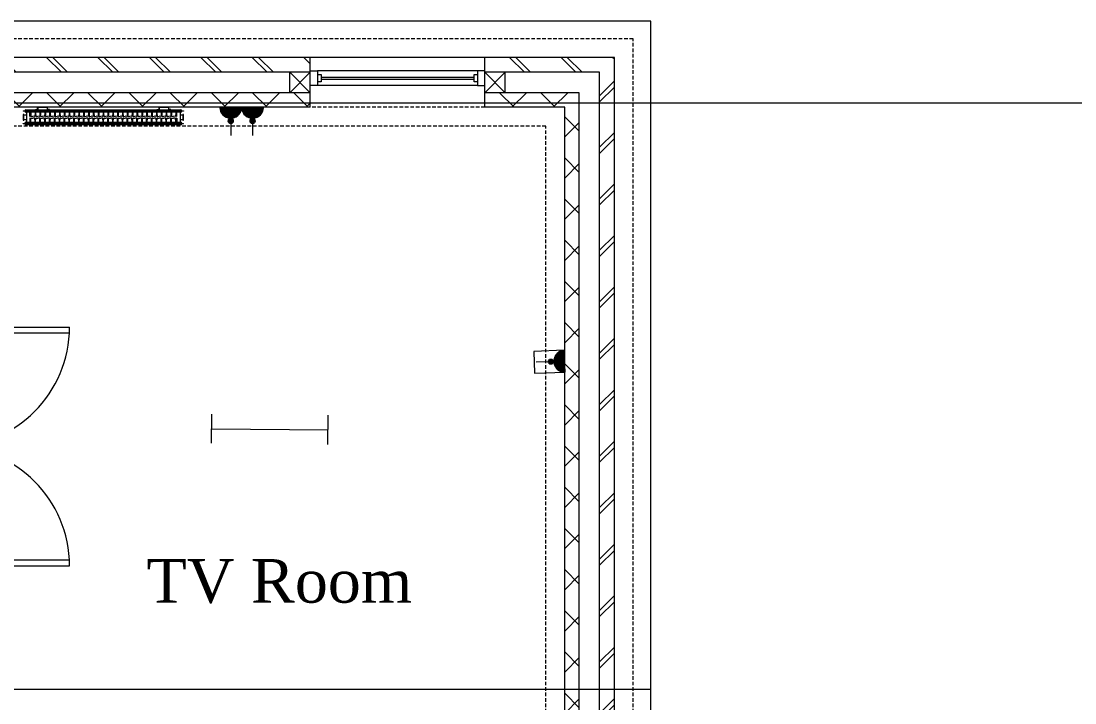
# Model space of a CAD drawing. Header units: millimetres. Extents: x -84100 to 168200, y 1000 to 58400.
# Drawn here: x 28157 to 35398, y 47803 to 52486 of the extents above; entities that cross this region are included whole.
import ezdxf

# ---------------------------------------------------------------- set-up
doc = ezdxf.new("R2010")
doc.units = ezdxf.units.MM
doc.header["$LTSCALE"] = 100
doc.linetypes.add('HIDDEN', pattern=[0.375, 0.25, -0.125])
for name, color, linetype, true_color in [('Block Cavity', 156, 'Continuous', 0x004080), ('Block Fill', 9, 'Continuous', 0xc0c0c0), ('Block Wall', 156, 'Continuous', 0x004080), ('Brick Cavity', 156, 'Continuous', 0x004080), ('Brick Fill', 1, 'Continuous', 0xff0000), ('Brick Wall', 156, 'Continuous', 0x004080), ('Cavity Fill', 6, 'Continuous', 0xff00ff), ('Constructions', 5, 'Continuous', 0x0000ff), ('Electrical', 176, 'Continuous', 0x000080), ('Foundations', 6, 'HIDDEN', 0xff00ff), ('Roof', 1, 'Continuous', 0xff0000), ('Roof Perimeter', 1, 'Continuous', 0xff0000), ('Walls', 156, 'Continuous', 0x004080)]:
    doc.layers.add(name, color=color, linetype=linetype, true_color=true_color)
for name, color, linetype in [('Door Detail', 7, 'Continuous'), ('Doors', 7, 'Continuous'), ('Opening Header', 7, 'HIDDEN'), ('Radiators', 7, 'Continuous'), ('Roof Line - Eaves', 7, 'Continuous'), ('Roof Line - Gable', 7, 'Continuous'), ('Roof Line - Ridge', 7, 'Continuous'), ('Window Detail', 7, 'Continuous'), ('Windows', 7, 'Continuous')]:
    doc.layers.add(name, color=color, linetype=linetype)
doc.styles.add('Times New Roman_00007FFEBFFD5370_00007FFEBFFD5370', font='', dxfattribs={"height": 0.2})
doc.styles.get('Times New Roman_00007FFEBFFD5370_00007FFEBFFD5370').set_extended_font_data('Times New Roman')

# ---------------------------------------------------------------- blocks, each defined once
blk = doc.blocks.new('Block99')
at = {"layer": 'Block Cavity', "color": 156, "linetype": 'Continuous', "lineweight": 18, "true_color": 0x004080}
blk.add_line((-242, 242), (-242, 8442), dxfattribs=at)
at = {"layer": 'Block Fill', "color": 9, "linetype": 'Continuous', "lineweight": 5, "true_color": 0xc0c0c0}
for p, q in [((-242, 8177.31808), (-342, 8277.31808)), ((-242, 8238.307959), (-342, 8138.307959)), ((-242, 7894.475367), (-342, 7994.475367)), ((-242, 7955.465247), (-342, 7855.465247)), ((-242, 7611.632655), (-342, 7711.632655)), ((-242, 7672.622534), (-342, 7572.622534)), ((-242, 7328.789942), (-342, 7428.789942)), ((-242, 7389.779822), (-342, 7289.779822)), ((-242, 7045.94723), (-342, 7145.94723)), ((-242, 7106.937109), (-342, 7006.937109)), ((-242, 6763.104517), (-342, 6863.104517)), ((-242, 6824.094397), (-342, 6724.094397)), ((-242, 6480.261805), (-342, 6580.261805)), ((-242, 6541.251684), (-342, 6441.251684)), ((-242, 6197.419092), (-342, 6297.419092)), ((-242, 6258.408972), (-342, 6158.408972)), ((-242, 5914.57638), (-342, 6014.57638)), ((-242, 5975.566259), (-342, 5875.566259)), ((-242, 5631.733667), (-342, 5731.733667)), ((-242, 5692.723547), (-342, 5592.723547)), ((-242, 5348.890955), (-342, 5448.890955)), ((-242, 5409.880834), (-342, 5309.880834)), ((-242, 5066.048242), (-342, 5166.048242)), ((-242, 5127.038122), (-342, 5027.038122)), ((-242, 4783.20553), (-342, 4883.20553)), ((-242, 4844.19541), (-342, 4744.19541)), ((-242, 4500.362817), (-342, 4600.362817)), ((-242, 4561.352697), (-342, 4461.352697)), ((-242, 4217.520105), (-342, 4317.520105)), ((-242, 4278.509985), (-342, 4178.509985)), ((-242, 3934.677393), (-342, 4034.677393)), ((-242, 3995.667272), (-342, 3895.667272)), ((-242, 3651.83468), (-342, 3751.83468)), ((-242, 3712.82456), (-342, 3612.82456)), ((-242, 3368.991968), (-342, 3468.991968)), ((-242, 3429.981847), (-342, 3329.981847)), ((-242, 3086.149255), (-342, 3186.149255)), ((-242, 3147.139135), (-342, 3047.139135)), ((-242, 2803.306543), (-342, 2903.306543)), ((-242, 2864.296422), (-342, 2764.296422)), ((-242, 2520.46383), (-342, 2620.46383)), ((-242, 2581.45371), (-342, 2481.45371)), ((-242, 2237.621118), (-342, 2337.621118)), ((-242, 2298.610997), (-342, 2198.610997)), ((-242, 1954.778405), (-342, 2054.778405)), ((-242, 2015.768285), (-342, 1915.768285)), ((-242, 1671.935693), (-342, 1771.935693)), ((-242, 1732.925572), (-342, 1632.925572)), ((-242, 1389.09298), (-342, 1489.09298)), ((-242, 1450.08286), (-342, 1350.08286)), ((-242, 1106.250268), (-342, 1206.250268)), ((-242, 1167.240147), (-342, 1067.240147)), ((-242, 823.407555), (-342, 923.407555)), ((-242, 884.397435), (-342, 784.397435)), ((-242, 540.564843), (-342, 640.564843)), ((-242, 601.554722), (-342, 501.554722)), ((-242, 257.72213), (-342, 357.72213)), ((-242, 318.71201), (-280.356005, 280.356005))]:
    blk.add_line(p, q, dxfattribs=at)
at = {"layer": 'Block Wall', "color": 156, "linetype": 'Continuous', "lineweight": 18, "true_color": 0x004080}
blk.add_line((-342, 342), (-342, 8342), dxfattribs=at)
at = {"layer": 'Brick Cavity', "color": 156, "linetype": 'Continuous', "lineweight": 18, "true_color": 0x004080}
blk.add_line((-102, 102), (-102, 8582), dxfattribs=at)
at = {"layer": 'Brick Fill', "color": 1, "linetype": 'Continuous', "lineweight": 5, "true_color": 0xff0000}
for p, q in [((0, 8522.734366), (-102, 8420.734366)), ((0, 8480.307959), (-102, 8378.307959)), ((0, 8169.180976), (-102, 8067.180976)), ((0, 8126.754569), (-102, 8024.754569)), ((0, 7815.627585), (-102, 7713.627585)), ((0, 7773.201178), (-102, 7671.201178)), ((0, 7462.074194), (-102, 7360.074194)), ((0, 7419.647787), (-102, 7317.647787)), ((0, 7108.520804), (-102, 7006.520804)), ((0, 7066.094397), (-102, 6964.094397)), ((0, 6754.967413), (-102, 6652.967413)), ((0, 6712.541006), (-102, 6610.541006)), ((0, 6401.414023), (-102, 6299.414023)), ((0, 6358.987616), (-102, 6256.987616)), ((0, 6047.860632), (-102, 5945.860632)), ((0, 6005.434225), (-102, 5903.434225)), ((0, 5694.307241), (-102, 5592.307241)), ((0, 5651.880834), (-102, 5549.880834)), ((0, 5340.753851), (-102, 5238.753851)), ((0, 5298.327444), (-102, 5196.327444)), ((0, 4987.20046), (-102, 4885.20046)), ((0, 4944.774053), (-102, 4842.774053)), ((0, 4633.64707), (-102, 4531.64707)), ((0, 4591.220663), (-102, 4489.220663)), ((0, 4280.093679), (-102, 4178.093679)), ((0, 4237.667272), (-102, 4135.667272)), ((0, 3926.540288), (-102, 3824.540288)), ((0, 3884.113882), (-102, 3782.113882)), ((0, 3572.986898), (-102, 3470.986898)), ((0, 3530.560491), (-102, 3428.560491)), ((0, 3219.433507), (-102, 3117.433507)), ((0, 3177.0071), (-102, 3075.0071)), ((0, 2865.880117), (-102, 2763.880117)), ((0, 2823.45371), (-102, 2721.45371)), ((0, 2512.326726), (-102, 2410.326726)), ((0, 2469.900319), (-102, 2367.900319)), ((0, 2158.773335), (-102, 2056.773335)), ((0, 2116.346929), (-102, 2014.346929)), ((0, 1805.219945), (-102, 1703.219945)), ((0, 1762.793538), (-102, 1660.793538)), ((0, 1451.666554), (-102, 1349.666554)), ((0, 1409.240147), (-102, 1307.240147)), ((0, 1098.113164), (-102, 996.113164)), ((0, 1055.686757), (-102, 953.686757)), ((0, 744.559773), (-102, 642.559773)), ((0, 702.133366), (-102, 600.133366)), ((0, 391.006382), (-102, 289.006382)), ((0, 348.579976), (-102, 246.579976)), ((0, 37.452992), (-18.726496, 18.726496))]:
    blk.add_line(p, q, dxfattribs=at)
at = {"layer": 'Brick Wall', "color": 156, "linetype": 'Continuous', "lineweight": 18, "true_color": 0x004080}
blk.add_line((0, 0), (0, 8684), dxfattribs=at)
at = {"layer": 'Foundations', "color": 6, "linetype": 'HIDDEN', "lineweight": 5, "true_color": 0xff00ff}
for p, q in [((129, -129), (129, 8813)), ((-471, 471), (-471, 8213))]:
    blk.add_line(p, q, dxfattribs=at)
blk = doc.blocks.new('Block108')
at = {"layer": 'Block Cavity', "color": 156, "linetype": 'Continuous', "lineweight": 18, "true_color": 0x004080}
for p, q in [((-2090, -242), (-2090, -102)), ((-890, -242), (-890, -102)), ((-2090, -242), (-4337, -242)), ((-242, -242), (-890, -242))]:
    blk.add_line(p, q, dxfattribs=at)
at = {"layer": 'Block Cavity', "color": 6, "linetype": 'Continuous', "lineweight": 5, "true_color": 0xff00ff}
blk.add_line((-750, -242), (-750, -102), dxfattribs=at)
at = {"layer": 'Block Fill', "color": 9, "linetype": 'Continuous', "lineweight": 5, "true_color": 0xc0c0c0}
for p, q in [((-4280.948646, -242), (-4337, -298.051354)), ((-4183.637183, -242), (-4083.637183, -342)), ((-3998.105934, -242), (-4098.105934, -342)), ((-3900.79447, -242), (-3800.79447, -342)), ((-3715.263221, -242), (-3815.263221, -342)), ((-3617.951758, -242), (-3517.951758, -342)), ((-3432.420509, -242), (-3532.420509, -342)), ((-3335.109045, -242), (-3235.109045, -342)), ((-3149.577796, -242), (-3249.577796, -342)), ((-3052.266333, -242), (-2952.266333, -342)), ((-2866.735084, -242), (-2966.735084, -342)), ((-2769.42362, -242), (-2669.42362, -342)), ((-2583.892372, -242), (-2683.892372, -342)), ((-2486.580908, -242), (-2386.580908, -342)), ((-2301.049659, -242), (-2401.049659, -342)), ((-2203.738195, -242), (-2103.738195, -342)), ((-886.836097, -242), (-890, -245.163903)), ((-789.524633, -242), (-689.524633, -342)), ((-603.993384, -242), (-703.993384, -342)), ((-506.68192, -242), (-406.68192, -342)), ((-321.150672, -242), (-421.150672, -342)), ((-2118.206947, -342), (-2090, -313.793053))]:
    blk.add_line(p, q, dxfattribs=at)
at = {"layer": 'Block Wall', "color": 156, "linetype": 'Continuous', "lineweight": 18, "true_color": 0x004080}
for p, q in [((-4337, -242), (-4337, -342)), ((-2090, -342), (-2090, -242)), ((-890, -342), (-890, -242)), ((-2090, -342), (-4337, -342)), ((-342, -342), (-890, -342))]:
    blk.add_line(p, q, dxfattribs=at)
at = {"layer": 'Brick Cavity', "color": 156, "linetype": 'Continuous', "lineweight": 18, "true_color": 0x004080}
for p, q in [((-2090, -102), (-4337, -102)), ((-102, -102), (-890, -102))]:
    blk.add_line(p, q, dxfattribs=at)
at = {"layer": 'Brick Fill', "color": 1, "linetype": 'Continuous', "lineweight": 5, "true_color": 0xff0000}
for p, q in [((-4255.931555, 0), (-4153.931555, -102)), ((-4213.505148, 0), (-4111.505148, -102)), ((-3902.378164, 0), (-3800.378164, -102)), ((-3859.951758, 0), (-3757.951758, -102)), ((-3548.824774, 0), (-3446.824774, -102)), ((-3506.398367, 0), (-3404.398367, -102)), ((-3195.271383, 0), (-3093.271383, -102)), ((-3152.844976, 0), (-3050.844976, -102)), ((-2841.717993, 0), (-2739.717993, -102)), ((-2799.291586, 0), (-2697.291586, -102)), ((-2488.164602, 0), (-2386.164602, -102)), ((-2445.738195, 0), (-2343.738195, -102)), ((-2134.611211, 0), (-2090, -44.611211)), ((-2092.184805, 0), (-2090, -2.184805)), ((-720.397649, 0), (-618.397649, -102)), ((-677.971242, 0), (-575.971242, -102)), ((-366.844259, 0), (-264.844259, -102)), ((-324.417852, 0), (-222.417852, -102)), ((-13.290868, 0), (-6.645434, -6.645434))]:
    blk.add_line(p, q, dxfattribs=at)
at = {"layer": 'Brick Wall', "color": 156, "linetype": 'Continuous', "lineweight": 18, "true_color": 0x004080}
for p, q in [((-2090, 0), (-4337, 0)), ((-4337, 0), (-4337, -242)), ((-2090, -102), (-2090, 0)), ((0, 0), (-890, 0)), ((-890, -102), (-890, 0))]:
    blk.add_line(p, q, dxfattribs=at)
at = {"layer": 'Cavity Fill', "color": 6, "linetype": 'Continuous', "lineweight": 5, "true_color": 0xff00ff}
for p, q in [((-2230, -242), (-2230, -102)), ((-2090, -242), (-2230, -102)), ((-2230, -242), (-2090, -102)), ((-890, -242), (-750, -102)), ((-750, -242), (-890, -102))]:
    blk.add_line(p, q, dxfattribs=at)
at = {"layer": 'Foundations', "color": 6, "linetype": 'HIDDEN', "lineweight": 5, "true_color": 0xff00ff}
for p, q in [((129, 129), (-4213, 129)), ((-471, -471), (-4213, -471))]:
    blk.add_line(p, q, dxfattribs=at)
blk = doc.blocks.new('Block14707')
at = {"layer": 'Door Detail', "color": 7, "linetype": 'Continuous', "lineweight": 5}
for p, q in [((0, 1800), (-70, 1800)), ((-70, 1707.5), (-70, 1800)), ((0, 1800), (0, 1720)), ((222, 1800), (252, 1800)), ((252, 1800), (252, 0)), ((-40, 1707.5), (-70, 1707.5)), ((0, 1720), (-40, 1720)), ((-40, 1720), (-40, 1707.5)), ((0, 1720), (820, 1720)), ((0, 1720), (0, 1680)), ((0, 1680), (820, 1680)), ((-40, 92.5), (-70, 92.5)), ((-70, 92.5), (-70, 0)), ((-40, 80), (-40, 92.5)), ((0, 80), (-40, 80)), ((0, 80), (0, 120)), ((0, 120), (820, 120)), ((0, 0), (0, 80)), ((0, 80), (820, 80)), ((-70, 0), (0, 0)), ((252, 0), (222, 0))]:
    blk.add_line(p, q, dxfattribs=at)
for centre, start, end in [((0, 1720), 270, 0), ((0, 80), 0, 90)]:
    blk.add_arc(centre, 820, start, end, dxfattribs=at)
at = {"layer": 'Opening Header', "color": 7, "linetype": 'HIDDEN', "lineweight": 5}
for p, q in [((-120, 1800), (-120, 0)), ((222, 1800), (222, 0))]:
    blk.add_line(p, q, dxfattribs=at)
blk = doc.blocks.new('Block49178')
at = {"layer": 'Electrical', "color": 176, "linetype": 'Continuous', "lineweight": 5, "true_color": 0x000080}
for p, q in [((-5.606605, 146.893043), (-26.591325, 146.092099)), ((0, 0), (-5.721025, 149.89086)), ((-80.677416, 74.977504), (-115.134206, 73.662359)), ((-81.592911, 77.944745), (-114.447553, 76.690751)), ((-83.137241, 80.887986), (-113.132063, 79.743145)), ((-85.520601, 83.799202), (-110.977544, 82.827563)), ((-89.356173, 86.654991), (-107.370813, 85.967409)), ((-2.974933, 77.943247), (-77.860383, 75.085024)), ((-2.860513, 74.94543), (-77.805943, 72.084917)), ((-3.089354, 80.941064), (-77.794573, 78.08972)), ((-3.203774, 83.938882), (-77.60764, 81.099039)), ((-3.318195, 86.936699), (-77.298104, 84.113038)), ((-3.432615, 89.934516), (-76.86384, 87.131797)), ((-3.547036, 92.932333), (-76.302027, 90.155425)), ((-3.661456, 95.93015), (-75.609069, 93.184058)), ((-3.775877, 98.927968), (-74.780492, 96.217868)), ((-3.890297, 101.925785), (-73.810809, 99.257063)), ((-4.004718, 104.923602), (-72.693339, 102.301899)), ((-4.119138, 107.921419), (-71.419967, 105.352685)), ((-4.233559, 110.919236), (-69.980823, 108.409799)), ((-4.347979, 113.917053), (-68.363837, 111.4737)), ((-4.4624, 116.914871), (-66.554134, 114.544957)), ((-4.57682, 119.912688), (-64.533164, 117.624278)), ((-4.691241, 122.910505), (-62.277429, 120.712559)), ((-4.805661, 125.908322), (-59.756558, 123.81096)), ((-4.920082, 128.906139), (-56.930266, 126.921018)), ((-5.034502, 131.903957), (-53.743266, 130.044844)), ((-5.148923, 134.901774), (-50.116181, 133.185466)), ((-5.263343, 137.899591), (-45.927714, 136.347516)), ((-5.377764, 140.897408), (-40.974871, 139.53874)), ((-5.492184, 143.895225), (-34.864674, 142.774138)), ((-115.278657, 70.654661), (-197.71863, 67.508097)), ((-80.304124, 71.989567), (-115.278657, 70.654661)), ((-80.448575, 68.981869), (-114.905365, 67.666724)), ((-81.135229, 65.953477), (-113.98987, 64.699483)), ((-82.450718, 62.901083), (-112.44554, 61.756242)), ((-84.605237, 59.816665), (-110.06218, 58.845026)), ((-88.211968, 56.676819), (-106.226608, 55.989237)), ((-2.746092, 71.947613), (-77.631542, 69.089389)), ((-2.631672, 68.949796), (-77.336891, 66.098451)), ((-2.517251, 65.951978), (-76.921117, 63.112136)), ((-2.402831, 62.954161), (-76.38274, 60.1305)), ((-2.28841, 59.956344), (-75.719635, 57.153625)), ((-2.17399, 56.958527), (-74.928981, 54.181619)), ((-2.059569, 53.96071), (-74.007182, 51.214617)), ((-1.945149, 50.962892), (-72.949764, 48.252793)), ((-1.830728, 47.965075), (-71.75124, 45.296353)), ((-1.716308, 44.967258), (-70.404929, 42.345555)), ((-1.601887, 41.969441), (-68.902716, 39.400707)), ((-1.487467, 38.971624), (-67.234731, 36.462186)), ((-1.373046, 35.973806), (-65.388904, 33.530453)), ((-1.258626, 32.975989), (-63.35036, 30.606076)), ((-1.144205, 29.978172), (-61.100549, 27.689762)), ((-1.029785, 26.980355), (-58.615972, 24.782409)), ((-0.915364, 23.982538), (-55.866261, 21.885175)), ((-0.800944, 20.98472), (-52.811128, 18.999599)), ((-0.686523, 17.986903), (-49.395287, 16.12779)), ((-0.572103, 14.989086), (-45.53936, 13.272778)), ((-0.457682, 11.991269), (-41.122053, 10.439194)), ((-0.343262, 8.993452), (-35.940368, 7.634783)), ((-0.228841, 5.995634), (-29.601331, 4.874547)), ((-0.114421, 2.997817), (-21.099141, 2.196874))]:
    blk.add_line(p, q, dxfattribs=at)
blk.add_lwpolyline([(0, 0), (-5.721025, 149.89086), (-215.364965, 141.889183), (-209.643939, -8.001677)], close=True, dxfattribs=at)
blk.add_circle((-97.791391, 71.322114), 17.5, dxfattribs=at)
blk.add_arc((-2.860513, 74.94543), 75, 92.185801, 272.185801, dxfattribs=at)
blk = doc.blocks.new('Block50316')
at = {"layer": 'Electrical', "color": 176, "linetype": 'Continuous', "lineweight": 5, "true_color": 0x000080}
for p, q in [((75, 112.5), (-225, 112.5)), ((-223.698975, 112.5), (-224.99215, 111.414897)), ((-219.031803, 112.5), (-224.841406, 107.625165)), ((-214.364632, 112.5), (-224.514832, 103.982971)), ((-209.69746, 112.5), (-224.029549, 100.47395)), ((-205.030289, 112.5), (-223.39912, 97.086721)), ((-200.363117, 112.5), (-222.634452, 93.812132)), ((-195.695946, 112.5), (-221.74441, 90.642744)), ((-191.028774, 112.5), (-220.736256, 87.572463)), ((-186.361603, 112.5), (-219.615963, 84.596279)), ((-181.694431, 112.5), (-218.388448, 81.710064)), ((-177.02726, 112.5), (-217.057745, 78.910435)), ((-172.360088, 112.5), (-215.627134, 76.194638)), ((-167.692917, 112.5), (-214.099243, 73.560469)), ((-163.025746, 112.5), (-212.476119, 71.00621)), ((-158.358574, 112.5), (-210.759283, 68.530584)), ((-153.691403, 112.5), (-208.949772, 66.132723)), ((-149.024231, 112.5), (-207.04816, 63.812143)), ((-144.35706, 112.5), (-205.054576, 61.568736)), ((-139.689888, 112.5), (-202.968706, 59.402767)), ((-135.022717, 112.5), (-200.789785, 57.314877)), ((-130.355545, 112.5), (-198.516577, 55.306104)), ((-125.688374, 112.5), (-196.147346, 53.377902)), ((-121.021202, 112.5), (-193.679811, 51.532188)), ((-116.354031, 112.5), (-191.111081, 49.771386)), ((-111.686859, 112.5), (-188.437575, 48.098503)), ((-107.019688, 112.5), (-185.654906, 46.517217)), ((-102.352516, 112.5), (-182.757742, 45.032005)), ((-97.685345, 112.5), (-179.739601, 43.648304)), ((-93.018173, 112.5), (-176.592597, 42.372732)), ((-88.351002, 112.5), (-173.307072, 41.213393)), ((-83.68383, 112.5), (-169.871097, 40.180297)), ((-79.016659, 112.5), (-166.269751, 39.285963)), ((-74.349487, 112.5), (-162.484062, 38.546311)), ((-69.682316, 112.5), (-158.489393, 37.982014)), ((-75.519761, 103.68558), (-154.252849, 37.620675)), ((-76.186976, 99.209499), (-149.728908, 37.50049)), ((-77.207688, 94.436798), (-144.851471, 37.676924)), ((-78.684545, 89.281345), (-139.517887, 38.23611)), ((-80.793608, 83.595409), (-133.552099, 39.32578)), ((-83.890511, 77.080577), (-126.59847, 41.244345)), ((-74.680025, 105.579465), (-75.319975, 105.579465)), ((-65.015144, 112.5), (-74.570216, 104.482343)), ((-60.347973, 112.5), (-74.106171, 100.955501)), ((-55.680801, 112.5), (-73.495265, 97.55189)), ((-51.01363, 112.5), (-72.748734, 94.262082)), ((-46.346458, 112.5), (-71.875699, 91.078424)), ((-41.679287, 112.5), (-70.883623, 87.994653)), ((-37.012116, 112.5), (-69.778643, 85.005619)), ((-32.344944, 112.5), (-68.565812, 82.107083)), ((-27.677773, 112.5), (-67.249278, 79.295564)), ((-23.010601, 112.5), (-65.832421, 76.568227)), ((-18.34343, 112.5), (-64.317954, 73.922794)), ((-13.676258, 112.5), (-62.708, 71.357483)), ((-9.009087, 112.5), (-61.004154, 68.870959)), ((-4.341915, 112.5), (-59.207515, 66.462296)), ((0.325256, 112.5), (-57.318722, 64.130959)), ((4.992428, 112.5), (-55.337966, 61.876789)), ((9.659599, 112.5), (-53.264994, 59.699997)), ((14.326771, 112.5), (-51.099106, 57.601171)), ((18.993942, 112.5), (-48.839132, 55.581293)), ((23.661114, 112.5), (-46.483408, 53.641757)), ((28.328285, 112.5), (-44.029734, 51.784413)), ((32.995457, 112.5), (-41.475307, 50.01161)), ((37.662628, 112.5), (-38.816647, 48.326268)), ((42.3298, 112.5), (-36.049491, 46.731967)), ((46.996971, 112.5), (-33.168645, 45.233061)), ((51.664143, 112.5), (-30.167804, 43.834844)), ((56.331314, 112.5), (-27.039295, 42.543753)), ((60.998486, 112.5), (-23.773734, 41.367662)), ((65.665657, 112.5), (-20.359546, 40.316284)), ((70.332829, 112.5), (-16.782281, 39.401744)), ((75, 112.5), (-13.023613, 38.639419)), ((75, 112.5), (-13.023613, 38.639419)), ((74.892933, 108.493939), (-9.059821, 38.049213)), ((74.549208, 104.289296), (-4.85937, 37.657589)), ((73.925428, 99.849662), (-0.378865, 37.500957)), ((72.959061, 95.122562), (4.444228, 37.63179)), ((71.55405, 90.027395), (9.705965, 38.13069)), ((69.548356, 84.428196), (15.568384, 39.133622)), ((66.62402, 78.058165), (22.349447, 40.907387)), ((-148.157607, 34.902747), (-167.458288, 18.707552)), ((-144.450823, 34.096886), (-167.308347, 14.917146)), ((-141.399676, 32.74088), (-166.502768, 11.676885)), ((-153.022243, 34.737055), (-166.450378, 23.469511)), ((-138.835624, 30.976153), (-165.210094, 8.845346)), ((-136.689191, 28.861002), (-163.499801, 6.36423)), ((-134.939706, 26.412773), (-161.392561, 4.216192)), ((-133.604016, 23.617328), (-158.871525, 2.415371)), ((-132.745572, 20.421426), (-155.873243, 1.015006)), ((-132.51849, 16.695749), (-152.243599, 0.144417)), ((-150, 0), (-150, -82.5)), ((-133.363617, 12.070381), (-147.541747, 0.173518)), ((-88.978852, 68.89473), (-117.653403, 44.833925)), ((1.254156, 34.955002), (-17.407603, 19.295927)), ((5.077729, 34.247139), (-17.374451, 15.407523)), ((8.206669, 32.956409), (-16.646665, 12.101986)), ((-3.877877, 34.564937), (-16.132296, 24.282259)), ((10.833004, 31.243945), (-15.416275, 9.218184)), ((13.035513, 29.175847), (-13.762058, 6.690015)), ((14.840477, 26.77417), (-11.710296, 4.495425)), ((16.236354, 24.029228), (-9.249447, 2.644101)), ((17.167637, 20.894445), (-6.324004, 1.182618)), ((17.498294, 17.255678), (-2.797936, 0.225118)), ((0, 0), (0, -82.5)), ((16.85755, 12.801807), (1.699534, 0.082722)), ((12.362605, 5.113879), (10.051205, 3.174384)), ((61.942386, 70.213586), (30.887806, 44.155699))]:
    blk.add_line(p, q, dxfattribs=at)
for centre in [(-150, 17.5), (0, 17.5)]:
    blk.add_circle(centre, 17.5, dxfattribs=at)
for centre, start, end in [((-150, 112.5), 180, 354.705567), ((0, 112.5), 185.294431, 0)]:
    blk.add_arc(centre, 75, start, end, dxfattribs=at)
blk = doc.blocks.new('Block51348')
at = {"layer": 'Electrical', "color": 176, "linetype": 'Continuous', "lineweight": 5, "true_color": 0x000080}
for p, q in [((-0.961494, -99.995378), (0.961494, 99.995378)), ((799.001526, -107.68733), (800.924514, 92.303425)), ((0, 0), (799.96302, -7.691952))]:
    blk.add_line(p, q, dxfattribs=at)
blk = doc.blocks.new('Block70000')
at = {"layer": 'Opening Header', "color": 7, "linetype": 'HIDDEN', "lineweight": 5}
for p, q in [((1200, 192), (0, 192)), ((1200, -150), (0, -150))]:
    blk.add_line(p, q, dxfattribs=at)
at = {"layer": 'Window Detail', "color": 7, "linetype": 'Continuous', "lineweight": 5}
for p, q in [((0, 0), (0, 100)), ((0, 100), (50, 100)), ((50, 100), (50, 0)), ((1150, 100), (50, 100)), ((50, 75), (75, 75)), ((75, 75), (75, 25)), ((1125, 25), (1125, 75)), ((1125, 75), (1150, 75)), ((1200, 100), (1150, 100)), ((1150, 100), (1150, 0)), ((1150, 75), (1150, 25)), ((1200, 0), (1200, 100)), ((50, 0), (0, 0)), ((75, 25), (50, 25)), ((1150, 0), (50, 0)), ((75, 57.5), (1125, 57.5)), ((75, 42.5), (1125, 42.5)), ((1150, 25), (1125, 25)), ((1150, 0), (1200, 0))]:
    blk.add_line(p, q, dxfattribs=at)
blk = doc.blocks.new('Block97257')
at = {"layer": 'Radiators', "color": 7, "linetype": 'Continuous', "lineweight": 5}
for p, q in [((-18.502717, 86.454545), (-18.502717, 84.454545)), ((-18.502717, 86.454545), (1081.497283, 86.454545)), ((1081.497283, 84.454545), (-18.502717, 84.454545)), ((0, 94.454545), (1062.994566, 94.454545)), ((1062.994566, 76.454545), (0, 76.454545)), ((4.079338, 76.454545), (4.079338, 8)), ((26.499283, 48.426842), (26.499283, 76.454545)), ((31.499283, 76.454545), (29.499283, 71.454545)), ((31.499283, 76.454545), (33.499283, 71.454545)), ((64.832283, 76.454545), (62.832283, 71.454545)), ((64.832283, 76.454545), (66.832283, 71.454545)), ((66.491478, 96.287989), (80.49729, 96.272728)), ((66.497285, 94.454545), (66.497285, 96.287983)), ((82.497285, 94.454545), (66.497285, 94.454545)), ((80.49729, 96.272728), (80.49729, 109)), ((82.497285, 111), (146.497281, 111)), ((146.497281, 109.000003), (82.497285, 109)), ((82.49729, 109), (82.497285, 94.454545)), ((98.165283, 76.454545), (96.165283, 71.454545)), ((98.165283, 76.454545), (100.165283, 71.454545)), ((131.498283, 76.454545), (129.498283, 71.454545)), ((131.498283, 76.454545), (133.498283, 71.454545)), ((146.497281, 109), (146.497276, 94.454545)), ((146.497281, 109), (146.497285, 94.454545)), ((146.497285, 94.454545), (162.497285, 94.454545)), ((148.497281, 96.272728), (148.497281, 109)), ((162.497285, 96.272728), (148.497281, 96.272728)), ((162.497285, 96.272728), (162.497285, 94.454545)), ((164.831283, 76.454545), (162.831283, 71.454545)), ((164.831283, 76.454545), (166.831283, 71.454545)), ((198.164283, 76.454545), (196.164283, 71.454545)), ((198.164283, 76.454545), (200.164283, 71.454545)), ((231.497283, 76.454545), (229.497283, 71.454545)), ((231.497283, 76.454545), (233.497283, 71.454545)), ((264.830283, 76.454545), (262.830283, 71.454545)), ((264.830283, 76.454545), (266.830283, 71.454545)), ((298.163283, 76.454545), (296.163283, 71.454545)), ((298.163283, 76.454545), (300.163283, 71.454545)), ((331.496283, 76.454545), (329.496283, 71.454545)), ((331.496283, 76.454545), (333.496283, 71.454545)), ((364.829283, 76.454545), (362.829283, 71.454545)), ((364.829283, 76.454545), (366.829283, 71.454545)), ((398.162283, 76.454545), (396.162283, 71.454545)), ((398.162283, 76.454545), (400.162283, 71.454545)), ((431.495283, 76.454545), (429.495283, 71.454545)), ((431.495283, 76.454545), (433.495283, 71.454545)), ((464.828283, 76.454545), (462.828283, 71.454545)), ((464.828283, 76.454545), (466.828283, 71.454545)), ((498.161283, 76.454545), (496.161283, 71.454545)), ((498.161283, 76.454545), (500.161283, 71.454545)), ((531.494283, 76.454545), (529.494283, 71.454545)), ((531.494283, 76.454545), (533.494283, 71.454545)), ((564.827283, 76.454545), (562.827283, 71.454545)), ((564.827283, 76.454545), (566.827283, 71.454545)), ((598.160283, 76.454545), (596.160283, 71.454545)), ((598.160283, 76.454545), (600.160283, 71.454545)), ((631.493283, 76.454545), (629.493283, 71.454545)), ((631.493283, 76.454545), (633.493283, 71.454545)), ((664.826283, 76.454545), (662.826283, 71.454545)), ((664.826283, 76.454545), (666.826283, 71.454545)), ((698.159283, 76.454545), (696.159283, 71.454545)), ((698.159283, 76.454545), (700.159283, 71.454545)), ((731.492283, 76.454545), (729.492283, 71.454545)), ((731.492283, 76.454545), (733.492283, 71.454545)), ((764.825283, 76.454545), (762.825283, 71.454545)), ((764.825283, 76.454545), (766.825283, 71.454545)), ((798.158283, 76.454545), (796.158283, 71.454545)), ((798.158283, 76.454545), (800.158283, 71.454545)), ((831.491283, 76.454545), (829.491283, 71.454545)), ((831.491283, 76.454545), (833.491283, 71.454545)), ((864.824283, 76.454545), (862.824283, 71.454545)), ((864.824283, 76.454545), (866.824283, 71.454545)), ((880.497285, 94.454545), (996.497285, 94.454545)), ((898.157283, 76.454545), (896.157283, 71.454545)), ((898.157283, 76.454545), (900.157283, 71.454545)), ((900.491478, 96.287989), (914.49729, 96.272728)), ((900.497285, 94.454545), (900.497285, 96.287983)), ((916.497285, 94.454545), (900.497285, 94.454545)), ((914.49729, 96.272728), (914.49729, 109)), ((916.497285, 111), (980.497281, 111)), ((980.497281, 109.000003), (916.497285, 109)), ((916.49729, 109), (916.497285, 94.454545)), ((931.490283, 76.454545), (929.490283, 71.454545)), ((931.490283, 76.454545), (933.490283, 71.454545)), ((964.823283, 76.454545), (962.823283, 71.454545)), ((964.823283, 76.454545), (966.823283, 71.454545)), ((980.497281, 109), (980.497276, 94.454545)), ((980.497281, 109), (980.497285, 94.454545)), ((982.497281, 96.272728), (982.497281, 109)), ((996.497285, 96.272728), (982.497281, 96.272728)), ((998.156283, 76.454545), (996.156283, 71.454545)), ((996.497285, 96.272728), (996.497285, 94.454545)), ((998.156283, 76.454545), (1000.156283, 71.454545)), ((1031.489283, 76.454545), (1029.489283, 71.454545)), ((1031.496283, 76.454545), (1033.496283, 71.454545)), ((1036.496283, 48.426842), (1036.496283, 76.454545)), ((1058.915229, 76.454545), (1058.915229, 8)), ((1081.497283, 86.454545), (1081.497283, 84.454545)), ((-18.502716, 61.229545), (-18.502717, 23.229545)), ((-18.502717, 23.229545), (-14.502717, 23.229545)), ((-18.502717, -2), (-18.502717, 0)), ((-18.502717, 0), (1081.497283, 0)), ((-14.502716, 61.229545), (-18.502716, 61.229545)), ((-14.502717, 23.229545), (-14.502716, 61.229545)), ((4.079338, 57.229545), (-14.502717, 57.229545)), ((-14.502717, 27.229545), (4.079337, 27.229545)), ((0, 8), (1062.994566, 8)), ((26.498283, 36.027704), (26.498283, 8)), ((29.498283, 13), (28.498283, 34.027704)), ((29.499283, 71.454545), (28.499283, 50.426842)), ((31.498283, 8), (29.498283, 13)), ((31.498283, 8), (33.498283, 13)), ((33.498283, 13), (34.498283, 34.027704)), ((33.499283, 71.454545), (34.499283, 50.426842)), ((36.498283, 36.027704), (48.164783, 35.027704)), ((36.499283, 48.426842), (48.165783, 49.426842)), ((59.831283, 36.027704), (48.164783, 35.027704)), ((59.832283, 48.426842), (48.165783, 49.426842)), ((62.831283, 13), (61.831283, 34.027704)), ((62.832283, 71.454545), (61.832283, 50.426842)), ((64.831283, 8), (62.831283, 13)), ((64.831283, 8), (66.831283, 13)), ((66.831283, 13), (67.831283, 34.027704)), ((66.832283, 71.454545), (67.832283, 50.426842)), ((69.831283, 36.027704), (81.497783, 35.027704)), ((69.832283, 48.426842), (81.498783, 49.426842)), ((93.164283, 36.027704), (81.497783, 35.027704)), ((93.165283, 48.426842), (81.498783, 49.426842)), ((96.164283, 13), (95.164283, 34.027704)), ((96.165283, 71.454545), (95.165283, 50.426842)), ((98.164283, 8), (96.164283, 13)), ((98.164283, 8), (100.164283, 13)), ((100.164283, 13), (101.164283, 34.027704)), ((100.165283, 71.454545), (101.165283, 50.426842)), ((103.164283, 36.027704), (114.830783, 35.027704)), ((103.165283, 48.426842), (114.831783, 49.426842)), ((126.497283, 36.027704), (114.830783, 35.027704)), ((126.498283, 48.426842), (114.831783, 49.426842)), ((129.497283, 13), (128.497283, 34.027704)), ((129.498283, 71.454545), (128.498283, 50.426842)), ((131.497283, 8), (129.497283, 13)), ((131.497283, 8), (133.497283, 13)), ((133.497283, 13), (134.497283, 34.027704)), ((133.498283, 71.454545), (134.498283, 50.426842)), ((136.497283, 36.027704), (148.163783, 35.027704)), ((136.498283, 48.426842), (148.164783, 49.426842)), ((159.830283, 36.027704), (148.163783, 35.027704)), ((159.831283, 48.426842), (148.164783, 49.426842)), ((162.830283, 13), (161.830283, 34.027704)), ((162.831283, 71.454545), (161.831283, 50.426842)), ((164.830283, 8), (162.830283, 13)), ((164.830283, 8), (166.830283, 13)), ((166.830283, 13), (167.830283, 34.027704)), ((166.831283, 71.454545), (167.831283, 50.426842)), ((169.830283, 36.027704), (181.496783, 35.027704)), ((169.831283, 48.426842), (181.497783, 49.426842)), ((193.163283, 36.027704), (181.496783, 35.027704)), ((193.164283, 48.426842), (181.497783, 49.426842)), ((196.163283, 13), (195.163283, 34.027704)), ((196.164283, 71.454545), (195.164283, 50.426842)), ((198.163283, 8), (196.163283, 13)), ((198.163283, 8), (200.163283, 13)), ((200.163283, 13), (201.163283, 34.027704)), ((200.164283, 71.454545), (201.164283, 50.426842)), ((203.163283, 36.027704), (214.829783, 35.027704)), ((203.164283, 48.426842), (214.830783, 49.426842)), ((226.496283, 36.027704), (214.829783, 35.027704)), ((226.497283, 48.426842), (214.830783, 49.426842)), ((229.496283, 13), (228.496283, 34.027704)), ((229.497283, 71.454545), (228.497283, 50.426842)), ((231.496283, 8), (229.496283, 13)), ((231.496283, 8), (233.496283, 13)), ((233.496283, 13), (234.496283, 34.027704)), ((233.497283, 71.454545), (234.497283, 50.426842)), ((236.496283, 36.027704), (248.162783, 35.027704)), ((236.497283, 48.426842), (248.163783, 49.426842)), ((259.829283, 36.027704), (248.162783, 35.027704)), ((259.830283, 48.426842), (248.163783, 49.426842)), ((262.829283, 13), (261.829283, 34.027704)), ((262.830283, 71.454545), (261.830283, 50.426842)), ((264.829283, 8), (262.829283, 13)), ((264.829283, 8), (266.829283, 13)), ((266.829283, 13), (267.829283, 34.027704)), ((266.830283, 71.454545), (267.830283, 50.426842)), ((269.829283, 36.027704), (281.495783, 35.027704)), ((269.830283, 48.426842), (281.496783, 49.426842)), ((293.162283, 36.027704), (281.495783, 35.027704)), ((293.163283, 48.426842), (281.496783, 49.426842)), ((296.162283, 13), (295.162283, 34.027704)), ((296.163283, 71.454545), (295.163283, 50.426842)), ((298.162283, 8), (296.162283, 13)), ((298.162283, 8), (300.162283, 13)), ((300.162283, 13), (301.162283, 34.027704)), ((300.163283, 71.454545), (301.163283, 50.426842)), ((303.162283, 36.027704), (314.828783, 35.027704)), ((303.163283, 48.426842), (314.829783, 49.426842)), ((326.495283, 36.027704), (314.828783, 35.027704)), ((326.496283, 48.426842), (314.829783, 49.426842)), ((329.495283, 13), (328.495283, 34.027704)), ((329.496283, 71.454545), (328.496283, 50.426842)), ((331.495283, 8), (329.495283, 13)), ((331.495283, 8), (333.495283, 13)), ((333.495283, 13), (334.495283, 34.027704)), ((333.496283, 71.454545), (334.496283, 50.426842)), ((336.495283, 36.027704), (348.161783, 35.027704)), ((336.496283, 48.426842), (348.162783, 49.426842)), ((359.828283, 36.027704), (348.161783, 35.027704)), ((359.829283, 48.426842), (348.162783, 49.426842)), ((362.828283, 13), (361.828283, 34.027704)), ((362.829283, 71.454545), (361.829283, 50.426842)), ((364.828283, 8), (362.828283, 13)), ((364.828283, 8), (366.828283, 13)), ((366.828283, 13), (367.828283, 34.027704)), ((366.829283, 71.454545), (367.829283, 50.426842)), ((369.828283, 36.027704), (381.494783, 35.027704)), ((369.829283, 48.426842), (381.495783, 49.426842)), ((393.161283, 36.027704), (381.494783, 35.027704)), ((393.162283, 48.426842), (381.495783, 49.426842)), ((396.161283, 13), (395.161283, 34.027704)), ((396.162283, 71.454545), (395.162283, 50.426842)), ((398.161283, 8), (396.161283, 13)), ((398.161283, 8), (400.161283, 13)), ((400.161283, 13), (401.161283, 34.027704)), ((400.162283, 71.454545), (401.162283, 50.426842)), ((403.161283, 36.027704), (414.827783, 35.027704)), ((403.162283, 48.426842), (414.828783, 49.426842)), ((426.494283, 36.027704), (414.827783, 35.027704)), ((426.495283, 48.426842), (414.828783, 49.426842)), ((429.494283, 13), (428.494283, 34.027704)), ((429.495283, 71.454545), (428.495283, 50.426842)), ((431.494283, 8), (429.494283, 13)), ((431.494283, 8), (433.494283, 13)), ((433.494283, 13), (434.494283, 34.027704)), ((433.495283, 71.454545), (434.495283, 50.426842)), ((436.494283, 36.027704), (448.160783, 35.027704)), ((436.495283, 48.426842), (448.161783, 49.426842)), ((459.827283, 36.027704), (448.160783, 35.027704)), ((459.828283, 48.426842), (448.161783, 49.426842)), ((462.827283, 13), (461.827283, 34.027704)), ((462.828283, 71.454545), (461.828283, 50.426842)), ((464.827283, 8), (462.827283, 13)), ((464.827283, 8), (466.827283, 13)), ((466.827283, 13), (467.827283, 34.027704)), ((466.828283, 71.454545), (467.828283, 50.426842)), ((469.827283, 36.027704), (481.493783, 35.027704)), ((469.828283, 48.426842), (481.494783, 49.426842)), ((493.160283, 36.027704), (481.493783, 35.027704)), ((493.161283, 48.426842), (481.494783, 49.426842)), ((496.160283, 13), (495.160283, 34.027704)), ((496.161283, 71.454545), (495.161283, 50.426842)), ((498.160283, 8), (496.160283, 13)), ((498.160283, 8), (500.160283, 13)), ((500.160283, 13), (501.160283, 34.027704)), ((500.161283, 71.454545), (501.161283, 50.426842)), ((503.160283, 36.027704), (514.826783, 35.027704)), ((503.161283, 48.426842), (514.827783, 49.426842)), ((526.493283, 36.027704), (514.826783, 35.027704)), ((526.494283, 48.426842), (514.827783, 49.426842)), ((529.493283, 13), (528.493283, 34.027704)), ((529.494283, 71.454545), (528.494283, 50.426842)), ((531.493283, 8), (529.493283, 13)), ((531.493283, 8), (533.493283, 13)), ((533.493283, 13), (534.493283, 34.027704)), ((533.494283, 71.454545), (534.494283, 50.426842)), ((536.493283, 36.027704), (548.159783, 35.027704)), ((536.494283, 48.426842), (548.160783, 49.426842)), ((559.826283, 36.027704), (548.159783, 35.027704)), ((559.827283, 48.426842), (548.160783, 49.426842)), ((562.826283, 13), (561.826283, 34.027704)), ((562.827283, 71.454545), (561.827283, 50.426842)), ((564.826283, 8), (562.826283, 13)), ((564.826283, 8), (566.826283, 13)), ((566.826283, 13), (567.826283, 34.027704)), ((566.827283, 71.454545), (567.827283, 50.426842)), ((569.826283, 36.027704), (581.492783, 35.027704)), ((569.827283, 48.426842), (581.493783, 49.426842)), ((593.159283, 36.027704), (581.492783, 35.027704)), ((593.160283, 48.426842), (581.493783, 49.426842)), ((596.159283, 13), (595.159283, 34.027704)), ((596.160283, 71.454545), (595.160283, 50.426842)), ((598.159283, 8), (596.159283, 13)), ((598.159283, 8), (600.159283, 13)), ((600.159283, 13), (601.159283, 34.027704)), ((600.160283, 71.454545), (601.160283, 50.426842)), ((603.159283, 36.027704), (614.825783, 35.027704)), ((603.160283, 48.426842), (614.826783, 49.426842)), ((626.492283, 36.027704), (614.825783, 35.027704)), ((626.493283, 48.426842), (614.826783, 49.426842)), ((629.492283, 13), (628.492283, 34.027704)), ((629.493283, 71.454545), (628.493283, 50.426842)), ((631.492283, 8), (629.492283, 13)), ((631.492283, 8), (633.492283, 13)), ((633.492283, 13), (634.492283, 34.027704)), ((633.493283, 71.454545), (634.493283, 50.426842)), ((636.492283, 36.027704), (648.158783, 35.027704)), ((636.493283, 48.426842), (648.159783, 49.426842)), ((659.825283, 36.027704), (648.158783, 35.027704)), ((659.826283, 48.426842), (648.159783, 49.426842)), ((662.825283, 13), (661.825283, 34.027704)), ((662.826283, 71.454545), (661.826283, 50.426842)), ((664.825283, 8), (662.825283, 13)), ((664.825283, 8), (666.825283, 13)), ((666.825283, 13), (667.825283, 34.027704)), ((666.826283, 71.454545), (667.826283, 50.426842)), ((669.825283, 36.027704), (681.491783, 35.027704)), ((669.826283, 48.426842), (681.492783, 49.426842)), ((693.158283, 36.027704), (681.491783, 35.027704)), ((693.159283, 48.426842), (681.492783, 49.426842)), ((696.158283, 13), (695.158283, 34.027704)), ((696.159283, 71.454545), (695.159283, 50.426842)), ((698.158283, 8), (696.158283, 13)), ((698.158283, 8), (700.158283, 13)), ((700.158283, 13), (701.158283, 34.027704)), ((700.159283, 71.454545), (701.159283, 50.426842)), ((703.158283, 36.027704), (714.824783, 35.027704)), ((703.159283, 48.426842), (714.825783, 49.426842)), ((726.491283, 36.027704), (714.824783, 35.027704)), ((726.492283, 48.426842), (714.825783, 49.426842)), ((729.491283, 13), (728.491283, 34.027704)), ((729.492283, 71.454545), (728.492283, 50.426842)), ((731.491283, 8), (729.491283, 13)), ((731.491283, 8), (733.491283, 13)), ((733.491283, 13), (734.491283, 34.027704)), ((733.492283, 71.454545), (734.492283, 50.426842)), ((736.491283, 36.027704), (748.157783, 35.027704)), ((736.492283, 48.426842), (748.158783, 49.426842)), ((759.824283, 36.027704), (748.157783, 35.027704)), ((759.825283, 48.426842), (748.158783, 49.426842)), ((762.824283, 13), (761.824283, 34.027704)), ((762.825283, 71.454545), (761.825283, 50.426842)), ((764.824283, 8), (762.824283, 13)), ((764.824283, 8), (766.824283, 13)), ((766.824283, 13), (767.824283, 34.027704)), ((766.825283, 71.454545), (767.825283, 50.426842)), ((769.824283, 36.027704), (781.490783, 35.027704)), ((769.825283, 48.426842), (781.491783, 49.426842)), ((793.157283, 36.027704), (781.490783, 35.027704)), ((793.158283, 48.426842), (781.491783, 49.426842)), ((796.157283, 13), (795.157283, 34.027704)), ((796.158283, 71.454545), (795.158283, 50.426842)), ((798.157283, 8), (796.157283, 13)), ((798.157283, 8), (800.157283, 13)), ((800.157283, 13), (801.157283, 34.027704)), ((800.158283, 71.454545), (801.158283, 50.426842)), ((803.157283, 36.027704), (814.823783, 35.027704)), ((803.158283, 48.426842), (814.824783, 49.426842)), ((826.490283, 36.027704), (814.823783, 35.027704)), ((826.491283, 48.426842), (814.824783, 49.426842)), ((829.490283, 13), (828.490283, 34.027704)), ((829.491283, 71.454545), (828.491283, 50.426842)), ((831.490283, 8), (829.490283, 13)), ((831.490283, 8), (833.490283, 13)), ((833.490283, 13), (834.490283, 34.027704)), ((833.491283, 71.454545), (834.491283, 50.426842)), ((836.490283, 36.027704), (848.156783, 35.027704)), ((836.491283, 48.426842), (848.157783, 49.426842)), ((859.823283, 36.027704), (848.156783, 35.027704)), ((859.824283, 48.426842), (848.157783, 49.426842)), ((862.823283, 13), (861.823283, 34.027704)), ((862.824283, 71.454545), (861.824283, 50.426842)), ((864.823283, 8), (862.823283, 13)), ((864.823283, 8), (866.823283, 13)), ((866.823283, 13), (867.823283, 34.027704)), ((866.824283, 71.454545), (867.824283, 50.426842)), ((869.823283, 36.027704), (881.489783, 35.027704)), ((869.824283, 48.426842), (881.490783, 49.426842)), ((893.156283, 36.027704), (881.489783, 35.027704)), ((893.157283, 48.426842), (881.490783, 49.426842)), ((896.156283, 13), (895.156283, 34.027704)), ((896.157283, 71.454545), (895.157283, 50.426842)), ((898.156283, 8), (896.156283, 13)), ((898.156283, 8), (900.156283, 13)), ((900.156283, 13), (901.156283, 34.027704)), ((900.157283, 71.454545), (901.157283, 50.426842)), ((903.156283, 36.027704), (914.822783, 35.027704)), ((903.157283, 48.426842), (914.823783, 49.426842)), ((926.489283, 36.027704), (914.822783, 35.027704)), ((926.490283, 48.426842), (914.823783, 49.426842)), ((929.489283, 13), (928.489283, 34.027704)), ((929.490283, 71.454545), (928.490283, 50.426842)), ((931.489283, 8), (929.489283, 13)), ((931.489283, 8), (933.489283, 13)), ((933.489283, 13), (934.489283, 34.027704)), ((933.490283, 71.454545), (934.490283, 50.426842)), ((936.489283, 36.027704), (948.155783, 35.027704)), ((936.490283, 48.426842), (948.156783, 49.426842)), ((959.822283, 36.027704), (948.155783, 35.027704)), ((959.823283, 48.426842), (948.156783, 49.426842)), ((962.822283, 13), (961.822283, 34.027704)), ((962.823283, 71.454545), (961.823283, 50.426842)), ((964.822283, 8), (962.822283, 13)), ((964.822283, 8), (966.822283, 13)), ((966.822283, 13), (967.822283, 34.027704)), ((966.823283, 71.454545), (967.823283, 50.426842)), ((969.822283, 36.027704), (981.488783, 35.027704)), ((969.823283, 48.426842), (981.489783, 49.426842)), ((993.155283, 36.027704), (981.488783, 35.027704)), ((993.156283, 48.426842), (981.489783, 49.426842)), ((996.155283, 13), (995.155283, 34.027704)), ((996.156283, 71.454545), (995.156283, 50.426842)), ((998.155283, 8), (996.155283, 13)), ((998.155283, 8), (1000.155283, 13)), ((1000.155283, 13), (1001.155283, 34.027704)), ((1000.156283, 71.454545), (1001.156283, 50.426842)), ((1003.155283, 36.027704), (1014.821783, 35.027704)), ((1003.156283, 48.426842), (1014.822783, 49.426842)), ((1026.488283, 36.027704), (1014.821783, 35.027704)), ((1026.489283, 48.426842), (1014.822783, 49.426842)), ((1029.488283, 13), (1028.488283, 34.027704)), ((1029.489283, 71.454545), (1028.489283, 50.426842)), ((1031.488283, 8), (1029.488283, 13)), ((1031.495283, 8), (1033.495283, 13)), ((1033.495283, 13), (1034.495283, 34.027704)), ((1033.496283, 71.454545), (1034.496283, 50.426842)), ((1036.495283, 36.027704), (1036.495283, 8)), ((1058.915228, 27.229546), (1077.497283, 27.229546)), ((1077.497283, 57.229546), (1058.915229, 57.229546)), ((1077.497284, 61.229546), (1077.497283, 23.229546)), ((1077.497283, 23.229546), (1081.497283, 23.229545)), ((1081.497284, 61.229545), (1077.497284, 61.229546)), ((1081.497283, 23.229545), (1081.497284, 61.229545)), ((1081.497283, -2), (1081.497283, 0)), ((1081.497283, -2), (-18.502717, -2)), ((1062.994566, -10), (0, -10))]:
    blk.add_line(p, q, dxfattribs=at)
for centre, radius, start, end in [((0, 86.454545), 8, 90, 180), ((0, 84.454545), 8, 180, 270), ((82.49729, 109), 2, 90, 180), ((146.497281, 109), 2, 0, 90), ((916.49729, 109), 2, 90, 180), ((980.497281, 109), 2, 0, 90), ((1062.994566, 86.454545), 8, 0, 90), ((1062.994566, 84.454545), 8, 270, 0), ((0, 0), 8, 90, 180), ((26.498283, 34.027704), 2, 0, 90), ((26.499283, 50.426842), 2, 270, 0), ((36.498283, 34.027704), 2, 90, 180), ((36.499283, 50.426842), 2, 180, 270), ((59.831283, 34.027704), 2, 0, 90), ((59.832283, 50.426842), 2, 270, 0), ((69.831283, 34.027704), 2, 90, 180), ((69.832283, 50.426842), 2, 180, 270), ((93.164283, 34.027704), 2, 0, 90), ((93.165283, 50.426842), 2, 270, 0), ((103.164283, 34.027704), 2, 90, 180), ((103.165283, 50.426842), 2, 180, 270), ((126.497283, 34.027704), 2, 0, 90), ((126.498283, 50.426842), 2, 270, 0), ((136.497283, 34.027704), 2, 90, 180), ((136.498283, 50.426842), 2, 180, 270), ((159.830283, 34.027704), 2, 0, 90), ((159.831283, 50.426842), 2, 270, 0), ((169.830283, 34.027704), 2, 90, 180), ((169.831283, 50.426842), 2, 180, 270), ((193.163283, 34.027704), 2, 0, 90), ((193.164283, 50.426842), 2, 270, 0), ((203.163283, 34.027704), 2, 90, 180), ((203.164283, 50.426842), 2, 180, 270), ((226.496283, 34.027704), 2, 0, 90), ((226.497283, 50.426842), 2, 270, 0), ((236.496283, 34.027704), 2, 90, 180), ((236.497283, 50.426842), 2, 180, 270), ((259.829283, 34.027704), 2, 0, 90), ((259.830283, 50.426842), 2, 270, 0), ((269.829283, 34.027704), 2, 90, 180), ((269.830283, 50.426842), 2, 180, 270), ((293.162283, 34.027704), 2, 0, 90), ((293.163283, 50.426842), 2, 270, 0), ((303.162283, 34.027704), 2, 90, 180), ((303.163283, 50.426842), 2, 180, 270), ((326.495283, 34.027704), 2, 0, 90), ((326.496283, 50.426842), 2, 270, 0), ((336.495283, 34.027704), 2, 90, 180), ((336.496283, 50.426842), 2, 180, 270), ((359.828283, 34.027704), 2, 0, 90), ((359.829283, 50.426842), 2, 270, 0), ((369.828283, 34.027704), 2, 90, 180), ((369.829283, 50.426842), 2, 180, 270), ((393.161283, 34.027704), 2, 0, 90), ((393.162283, 50.426842), 2, 270, 0), ((403.161283, 34.027704), 2, 90, 180), ((403.162283, 50.426842), 2, 180, 270), ((426.494283, 34.027704), 2, 0, 90), ((426.495283, 50.426842), 2, 270, 0), ((436.494283, 34.027704), 2, 90, 180), ((436.495283, 50.426842), 2, 180, 270), ((459.827283, 34.027704), 2, 0, 90), ((459.828283, 50.426842), 2, 270, 0), ((469.827283, 34.027704), 2, 90, 180), ((469.828283, 50.426842), 2, 180, 270), ((493.160283, 34.027704), 2, 0, 90), ((493.161283, 50.426842), 2, 270, 0), ((503.160283, 34.027704), 2, 90, 180), ((503.161283, 50.426842), 2, 180, 270), ((526.493283, 34.027704), 2, 0, 90), ((526.494283, 50.426842), 2, 270, 0), ((536.493283, 34.027704), 2, 90, 180), ((536.494283, 50.426842), 2, 180, 270), ((559.826283, 34.027704), 2, 0, 90), ((559.827283, 50.426842), 2, 270, 0), ((569.826283, 34.027704), 2, 90, 180), ((569.827283, 50.426842), 2, 180, 270), ((593.159283, 34.027704), 2, 0, 90), ((593.160283, 50.426842), 2, 270, 0), ((603.159283, 34.027704), 2, 90, 180), ((603.160283, 50.426842), 2, 180, 270), ((626.492283, 34.027704), 2, 0, 90), ((626.493283, 50.426842), 2, 270, 0), ((636.492283, 34.027704), 2, 90, 180), ((636.493283, 50.426842), 2, 180, 270), ((659.825283, 34.027704), 2, 0, 90), ((659.826283, 50.426842), 2, 270, 0), ((669.825283, 34.027704), 2, 90, 180), ((669.826283, 50.426842), 2, 180, 270), ((693.158283, 34.027704), 2, 0, 90), ((693.159283, 50.426842), 2, 270, 0), ((703.158283, 34.027704), 2, 90, 180), ((703.159283, 50.426842), 2, 180, 270), ((726.491283, 34.027704), 2, 0, 90), ((726.492283, 50.426842), 2, 270, 0), ((736.491283, 34.027704), 2, 90, 180), ((736.492283, 50.426842), 2, 180, 270), ((759.824283, 34.027704), 2, 0, 90), ((759.825283, 50.426842), 2, 270, 0), ((769.824283, 34.027704), 2, 90, 180), ((769.825283, 50.426842), 2, 180, 270), ((793.157283, 34.027704), 2, 0, 90), ((793.158283, 50.426842), 2, 270, 0), ((803.157283, 34.027704), 2, 90, 180), ((803.158283, 50.426842), 2, 180, 270), ((826.490283, 34.027704), 2, 0, 90), ((826.491283, 50.426842), 2, 270, 0), ((836.490283, 34.027704), 2, 90, 180), ((836.491283, 50.426842), 2, 180, 270), ((859.823283, 34.027704), 2, 0, 90), ((859.824283, 50.426842), 2, 270, 0), ((869.823283, 34.027704), 2, 90, 180), ((869.824283, 50.426842), 2, 180, 270), ((893.156283, 34.027704), 2, 0, 90), ((893.157283, 50.426842), 2, 270, 0), ((903.156283, 34.027704), 2, 90, 180), ((903.157283, 50.426842), 2, 180, 270), ((926.489283, 34.027704), 2, 0, 90), ((926.490283, 50.426842), 2, 270, 0), ((936.489283, 34.027704), 2, 90, 180), ((936.490283, 50.426842), 2, 180, 270), ((959.822283, 34.027704), 2, 0, 90), ((959.823283, 50.426842), 2, 270, 0), ((969.822283, 34.027704), 2, 90, 180), ((969.823283, 50.426842), 2, 180, 270), ((993.155283, 34.027704), 2, 0, 90), ((993.156283, 50.426842), 2, 270, 0), ((1003.155283, 34.027704), 2, 90, 180), ((1003.156283, 50.426842), 2, 180, 270), ((1026.488283, 34.027704), 2, 0, 90), ((1026.489283, 50.426842), 2, 270, 0), ((1036.495283, 34.027704), 2, 90, 180), ((1036.496283, 50.426842), 2, 180, 270), ((1062.994566, 0), 8, 0, 90), ((0, -2), 8, 180, 270), ((1062.994566, -2), 8, 270, 0)]:
    blk.add_arc(centre, radius, start, end, dxfattribs=at)
blk = doc.blocks.new('Block123935')
at = {"layer": 'Roof Line - Eaves', "color": 7, "linetype": 'Continuous', "lineweight": 5}
blk.add_lwpolyline([(9105.480279, 8934), (4621.480279, 8934)], dxfattribs=at)
at = {"layer": 'Roof Line - Gable', "color": 7, "linetype": 'Continuous', "lineweight": 5}
for points in [[(9105.480279, 4342), (9105.480279, 8934)], [(9105.480279, -250), (9105.480279, 4342)]]:
    blk.add_lwpolyline(points, dxfattribs=at)
at = {"layer": 'Roof Line - Ridge', "color": 7, "linetype": 'Continuous', "lineweight": 5}
blk.add_lwpolyline([(9105.480279, 4342), (29.480279, 4342)], dxfattribs=at)
at = {"layer": 'Roof Perimeter', "color": 1, "linetype": 'Continuous', "lineweight": 5, "true_color": 0xff0000}
blk.add_lwpolyline([(0, 0), (8855.480279, 0), (8855.480279, 8684), (0, 8684)], close=True, dxfattribs=at)

msp = doc.modelspace()

# ---------------------------------------------------------------- linework, layer by layer
at = {"layer": 'Constructions', "color": 5, "linetype": 'Continuous', "lineweight": 5, "true_color": 0x0000ff}
msp.add_line((-84100, 51925.086384), (168200, 51925.086384), dxfattribs=at)

# ---------------------------------------------------------------- block references
at = {"layer": 'Doors', "color": 6, "linetype": 'HIDDEN', "lineweight": 5, "true_color": 0xff00ff}
msp.add_blockref('Block14707', (27669.721449, 48664.403363), dxfattribs=at)
at = {"layer": 'Electrical', "color": 176, "linetype": 'Continuous', "lineweight": 5, "true_color": 0x000080}
for name, p in [('Block50316', (29747.106542, 51781.903363)), ('Block49178', (31894.581962, 50075.158801)), ('Block51348', (29466.288188, 49686.139659))]:
    msp.add_blockref(name, p, dxfattribs=at)
at = {"layer": 'Radiators', "color": 7, "linetype": 'Continuous', "lineweight": 5}
msp.add_blockref('Block97257', (28190.044685, 51783.403363), dxfattribs=at)
at = {"layer": 'Roof', "color": 7, "linetype": 'Continuous', "lineweight": 5}
msp.add_blockref('Block123935', (23378.24117, 43552.403363), dxfattribs=at)
at = {"layer": 'Walls', "color": 6, "linetype": 'HIDDEN', "lineweight": 5, "true_color": 0xff00ff}
for name, p in [('Block108', (32233.721449, 52236.403363)), ('Block99', (32233.721449, 43552.403363))]:
    msp.add_blockref(name, p, dxfattribs=at)
at = {"layer": 'Windows', "color": 7, "linetype": 'HIDDEN', "lineweight": 5}
msp.add_blockref('Block70000', (30143.721449, 52044.403363), dxfattribs=at)

# ---------------------------------------------------------------- texts
at = {"layer": 'Electrical', "color": 176, "linetype": 'Continuous', "lineweight": 5, "true_color": 0x000080, "style": 'Times New Roman_00007FFEBFFD5370_00007FFEBFFD5370'}
msp.add_text('TV Room', height=300, dxfattribs=at).set_placement((29018.44601, 48490.999023))

doc.saveas('drawing.dxf')
